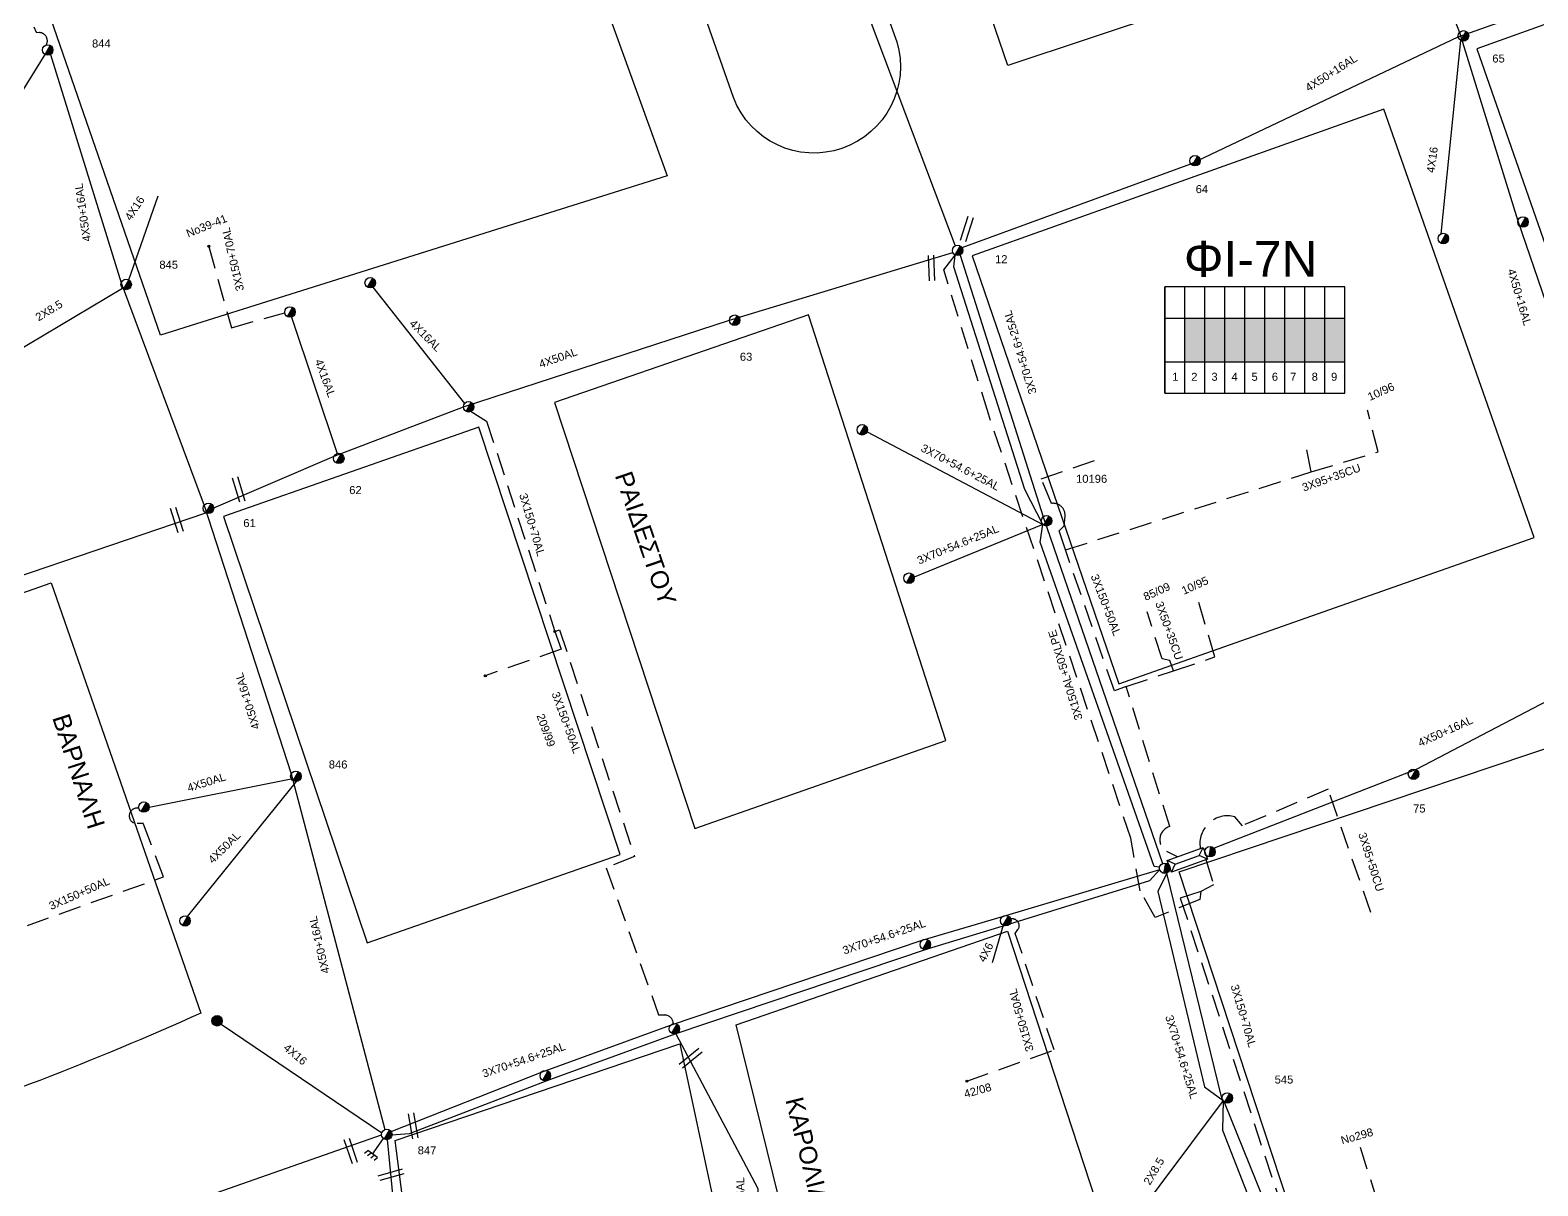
# Model space of a CAD drawing. Header units: millimetres. Extents: x 1080 to 2112, y 851 to 1323.
# Drawn here: x 1447 to 1616.5, y 1107.9 to 1237.8 of the extents above; entities that cross this region are included whole.
import ezdxf
from ezdxf.enums import TextEntityAlignment as Align

# ---------------------------------------------------------------- set-up
doc = ezdxf.new("R2010")
doc.units = ezdxf.units.MM
doc.linetypes.add('DASHED', pattern=[19.05, 12.7, -6.35])
for name, color, linetype in [('Άγνωστα', 7, 'DASHED'), ('Ασφαλειοκιβώτια Χ.Τ 9 αναχωρήσεων', 7, 'Continuous'), ('Γείωση', 7, 'Continuous'), ('Γυμνά εναέρια ΧΤ (3Φ)   3x50+35CU', 7, 'Continuous'), ('Γυμνά εναέρια ΧΤ (3Φ)   4x16AL', 7, 'Continuous'), ('Γυμνά εναέρια ΧΤ (3Φ)   4x50AL', 7, 'Continuous'), ('Γυμνά εναέρια ΧΤ και ΦΟΠ (3Φ)   4x50+16AL', 7, 'Continuous'), ('Εναέρια παροχή ΧΤ 4x16', 7, 'SYN_LINE'), ('Επιγραφές - Σχήματα', 7, 'Continuous'), ('Καλώδια ΧΤ   2x8.5', 7, 'DASHED'), ('Καλώδια ΧΤ   3x150+50AL', 7, 'DASHED'), ('Καλώδια ΧΤ   3x150+70AL', 7, 'DASHED'), ('Καλώδια ΧΤ   3x150AL+50XLPE', 7, 'DASHED'), ('Καλώδια ΧΤ   3x95+35CU', 7, 'DASHED'), ('Καλώδια ΧΤ   3x95+50CU', 7, 'DASHED'), ('Καλώδια ΧΤ  3x50+35', 7, 'DASHED'), ('Στύλος Ξύλινος', 7, 'Continuous'), ('Στύλος Ξύλινος @ 1', 7, 'Continuous'), ('Στύλος ΦΜ', 7, 'Continuous'), ('Στύλος ΦΜ @ 1', 7, 'Continuous'), ('Συνδέσεις', 7, 'Continuous'), ('Συνεστραμμένα ΧΤ   3x70+54.6+25AL', 7, 'SYN_LINE'), ('Τομή', 7, 'Continuous'), ('Υποσταθμός εναέριος 2 στύλων', 7, 'Continuous'), ('Υποσταθμός πόλεως', 7, 'Continuous'), ('Υπόβαθρο ΔΕΗ', 7, 'Continuous'), ('Υπόγεια Καλώδια Δικτύου ΧΤ   .10', 7, 'DASHED'), ('Υπόγεια καλώδια Παροχών ΧΤ   4x6', 7, 'DASHED')]:
    doc.layers.add(name, color=color, linetype=linetype)
doc.styles.add('ar', font='arial.ttf')
doc.styles.get("Standard").update_dxf_attribs({"font": 'arial.ttf'})
doc.linetypes.add('SYN_LINE', pattern='A,0.5,-0.0001,["/\\/\\/\\/",Standard,S=0.1,R=0,X=0,Y=-0.05],-0.25', length=0.7501)

# ---------------------------------------------------------------- blocks, each defined once
blk = doc.blocks.new('ΥΠΑΡΧΩΝ ΤΣΙΜΕΝΤΕΝΙΟΣ ΣΤΥΛΟΣ')
at = {"layer": 'Στύλος ΦΜ'}
blk.add_hatch(color=7, dxfattribs=at).paths.add_polyline_path([(-1.29, -2.28, 0.574793), (2.62, 0, 0.268822), (1.3, 2.27)])
at = {"layer": 'Στύλος ΦΜ', "color": 7}
blk.add_line((-1.29, -2.28), (1.3, 2.27), dxfattribs=at)
blk.add_circle((0, 0), 2.62, dxfattribs=at)
at = {"layer": 'Στύλος ΦΜ', "flags": 4}
for tag, p in [('ΑΡΙΘΜΟΣ', (-4.68, 8.05)), ('ΤΥΠΟΣ', (-4.91, 3.03))]:
    blk.add_attdef(tag, p, '', height=4, dxfattribs=at)
blk = doc.blocks.new('ΥΠΑΡΧΩΝ ΞΥΛΙΝΟΣ ΣΤΥΛΟΣ')
at = {"layer": 'Στύλος Ξύλινος'}
h = blk.add_hatch(color=7, dxfattribs=at)
h.paths.add_polyline_path([(-2.62, 0, 0.270008), (-1.29, -2.28), (1.3, 2.27, 0.576266)])
h.paths.add_polyline_path([(-1.29, -2.28, 0.574793), (2.62, 0, 0.268822), (1.3, 2.27)])
at = {"layer": 'Στύλος Ξύλινος', "color": 7}
blk.add_line((-1.29, -2.28), (1.3, 2.27), dxfattribs=at)
blk.add_circle((0, 0), 2.62, dxfattribs=at)
at = {"layer": 'Στύλος Ξύλινος', "flags": 4}
for tag, p in [('ΑΡΙΘΜΟΣ', (-4.91, 8.6)), ('ΤΥΠΟΣ', (-4.85, 3.39))]:
    blk.add_attdef(tag, p, '', height=4, dxfattribs=at)
blk = doc.blocks.new('ΥΠΟΣΤΑΘΜΟΣ ΕΝΑΕΡΙΟΣ ΕΠΙ 2 ΣΤΥΛΩΝ')
at = {"layer": 'Υποσταθμός εναέριος 2 στύλων', "linetype": 'Continuous'}
for points in [[(-11.97, -2.11, 0.574793), (-8.45, -0.07, 0.268822), (-9.64, 1.98)], [(9.68, -2.15, 0.574793), (13.19, -0.1, 0.268822), (12.01, 1.95)]]:
    blk.add_hatch(color=256, dxfattribs=at).paths.add_polyline_path(points)
for p, q in [((-11.97, -2.11), (-9.64, 1.98)), ((9.68, -2.15), (12.01, 1.95))]:
    blk.add_line(p, q, dxfattribs=at)
for centre in [(-10.81, -0.07), (10.84, -0.1)]:
    blk.add_circle(centre, 2.36, dxfattribs=at)
at = {"layer": 'Υποσταθμός πόλεως', "linetype": 'Continuous', "ltscale": 40}
blk.add_lwpolyline([(-8.57, 2.82), (8.57, 2.82), (8.57, -2.82), (-8.57, -2.82)], close=True, dxfattribs=at)
for points in [[(-5.75, 0), (-8.57, 2.82)], [(-8.57, -2.82), (-5.75, 0)], [(-5.75, 0), (5.75, 0)], [(5.75, 0), (8.57, 2.82)], [(8.57, -2.82), (5.75, 0)]]:
    blk.add_lwpolyline(points, dxfattribs=at)
at = {"layer": 'Υποσταθμός εναέριος 2 στύλων', "ltscale": 40, "flags": 1}
for tag, p in [('ΜΕΤΑΣΧΗΜΑΤΙΣΜΟΣ', (14.09, 2.51)), ('ΙΣΧΥΣ', (14.07, -0.28)), ('ΑΡΙΘΜΟΣ', (14.19, -3))]:
    blk.add_attdef(tag, p, '', height=1.8, dxfattribs=at)
blk = doc.blocks.new('ΤΟΜΗ')
at = {"layer": 'Τομή', "ltscale": 40}
for p, q in [((-5.68, 0), (5.68, 0)), ((5.68, -2.33), (-5.68, -2.33))]:
    blk.add_line(p, q, dxfattribs=at)
blk = doc.blocks.new('ΓΕΙΩΣΗ')
at = {"layer": 'Γείωση', "ltscale": 40}
for p, q in [((-2.34, 11.45), (-3, 9.45)), ((-0.34, 11.45), (-1, 9.45)), ((0, 9.45), (0, 0)), ((1.66, 11.45), (1, 9.45)), ((3.66, 11.45), (3, 9.45))]:
    blk.add_line(p, q, dxfattribs=at)
blk.add_lwpolyline([(-3, 9.45), (3, 9.45)], dxfattribs=at)
blk = doc.blocks.new('ΑΣΦΑΛΕΙΟΚΙΒΩΤΙΟ ΥΠΟΣΤΑΘΜΟΥ 9 ΑΝΑΧΩΡΗΣΕΩΝ')
at = {"layer": 'Ασφαλειοκιβώτια Χ.Τ 9 αναχωρήσεων', "ltscale": 40}
for p, q in [((-23.8, 40.36), (24.02, 40.36)), ((-9.72, 40.36), (-9.72, -40.64)), ((9.94, 40.36), (9.94, -40.64)), ((-23.8, 31.36), (24.02, 31.36)), ((-23.8, 22.36), (24.02, 22.36)), ((-23.8, 13.36), (24.02, 13.36)), ((-23.8, 4.36), (24.02, 4.36)), ((-23.8, -4.64), (24.02, -4.64)), ((-23.8, -13.64), (24.02, -13.64)), ((-23.8, -22.64), (24.02, -22.64)), ((-23.8, -31.64), (24.02, -31.64))]:
    blk.add_line(p, q, dxfattribs=at)
at = {"layer": 'Ασφαλειοκιβώτια Χ.Τ 9 αναχωρήσεων'}
blk.add_lwpolyline([(-23.8, -40.64), (24.02, -40.64), (24.02, 40.36), (-23.8, 40.36)], close=True, dxfattribs=at)
for s, p in [('1', (-18.28, 37.05)), ('2', (-18.28, 28.48)), ('3', (-18.28, 19.41)), ('4', (-18.28, 10.38)), ('5', (-18.28, 1.37)), ('6', (-18.28, -7.76)), ('7', (-18.28, -16.01)), ('8', (-18.28, -25.69)), ('9', (-18.28, -34.39))]:
    blk.add_text(s, height=3.6, rotation=270, dxfattribs=at).set_placement(p)
at = {"layer": 'Ασφαλειοκιβώτια Χ.Τ 9 αναχωρήσεων', "ltscale": 40}
for tag, height, p in [('ΟΝΟΜΑ', 5, (-0.16, 44.31)), ('ΚΕΙΜΕΝΟ 1', 2, (17.06, 35.59)), ('ΚΕΙΜΕΝΟ 2', 2, (17.06, 26.88)), ('ΚΕΙΜΕΝΟ 3', 2, (17.06, 17.69)), ('ΚΕΙΜΕΝΟ 4', 2, (17.06, 8.71)), ('ΚΕΙΜΕΝΟ 5', 2, (17.06, -0.13)), ('ΚΕΙΜΕΝΟ 6', 2, (17.06, -9.05)), ('ΚΕΙΜΕΝΟ 7', 2, (17.06, -18.13)), ('ΚΕΙΜΕΝΟ 8', 2, (17.06, -26.85)), ('ΚΕΙΜΕΝΟ 9', 2, (17.06, -35.99)), ('ΣΧ', 2, (-0.1, -42.64))]:
    blk.add_attdef(tag, text='', height=height, dxfattribs=at).set_placement(p, align=Align.MIDDLE_CENTER)
blk = doc.blocks.new('_ΣΥΝΔΕΣΗ')
at = {"layer": 'Συνδέσεις', "linetype": 'SYN_LINE', "ltscale": 40}
blk.add_hatch(color=256, dxfattribs=at).paths.add_polyline_path([(0.5, -0.01, 1), (-0.5, -0.01, 1)])
at = {"layer": 'Συνδέσεις'}
blk.add_circle((0, -0.01), 0.5, dxfattribs=at)

msp = doc.modelspace()

# ---------------------------------------------------------------- hatches: boundary and pattern name
at = {"layer": 'Ασφαλειοκιβώτια Χ.Τ 9 αναχωρήσεων', "ltscale": 0.2}
for color, points in [(30, [(1579.1, 1205.42), (1576.85, 1205.42), (1576.85, 1200.51), (1579.1, 1200.51)]), (27, [(1579.1, 1205.42), (1579.1, 1200.51), (1581.35, 1200.51), (1581.35, 1205.42)]), (1, [(1581.35, 1205.42), (1581.35, 1200.51), (1583.6, 1200.51), (1583.6, 1205.42)]), (85, [(1583.6, 1205.42), (1583.6, 1200.51), (1585.85, 1200.51), (1585.85, 1205.42)]), (6, [(1585.85, 1205.42), (1585.85, 1200.51), (1588.1, 1200.51), (1588.1, 1205.42)]), (173, [(1588.1, 1205.42), (1588.1, 1200.51), (1590.35, 1200.51), (1590.35, 1205.42)]), (2, [(1590.35, 1205.42), (1590.35, 1200.51), (1592.6, 1200.51), (1592.6, 1205.42)]), (5, [(1592.6, 1205.42), (1592.6, 1200.51), (1594.85, 1200.51), (1594.85, 1205.42)])]:
    msp.add_hatch(color=color, dxfattribs=at).paths.add_polyline_path(points)

# ---------------------------------------------------------------- linework, layer by layer
at = {"layer": 'Άγνωστα', "color": 85, "ltscale": 0.2}
msp.add_lwpolyline([(1575.58, 1165.74), (1580.22, 1167.33), (1578.31, 1173.83)], dxfattribs=at)
at = {"layer": 'Γυμνά εναέρια ΧΤ (3Φ)   4x16AL', "color": 5, "linetype": 'Continuous', "ltscale": 0.2}
for points in [[(1485.55, 1208.88), (1495.86, 1195.81)], [(1476.41, 1205.53), (1481.54, 1190.2)]]:
    msp.add_lwpolyline(points, dxfattribs=at)
at = {"layer": 'Γυμνά εναέρια ΧΤ (3Φ)   4x50AL', "color": 5, "linetype": 'Continuous', "ltscale": 0.2}
msp.add_lwpolyline([(1467.66, 1184.1), (1481.2, 1189.9), (1495.73, 1195.43), (1525.65, 1205.18), (1550.76, 1212.79)], dxfattribs=at)
at = {"layer": 'Γυμνά εναέρια ΧΤ (3Φ)   4x50AL', "color": 85, "linetype": 'Continuous', "ltscale": 0.2}
msp.add_lwpolyline([(1336.84, 1143.45), (1356.83, 1149.33), (1371.13, 1153.17), (1389.94, 1158.29), (1412.13, 1164.59), (1432.82, 1171.99), (1466.78, 1183.52)], dxfattribs=at)
at = {"layer": 'Γυμνά εναέρια ΧΤ (3Φ)   4x50AL', "color": 27, "linetype": 'Continuous', "ltscale": 0.2}
for points in [[(1460.4, 1150.42), (1476.38, 1153.62)], [(1464.73, 1138.15), (1476.98, 1153.31)]]:
    msp.add_lwpolyline(points, dxfattribs=at)
at = {"layer": 'Γυμνά εναέρια ΧΤ (3Φ)   4x50AL', "color": 6, "linetype": 'Continuous', "ltscale": 0.2}
msp.add_lwpolyline([(1386.22, 1086.41), (1409.28, 1090.43), (1430.18, 1094.88), (1442.39, 1098.25), (1455.86, 1102.85), (1486.53, 1113.58)], dxfattribs=at)
at = {"layer": 'Γυμνά εναέρια ΧΤ και ΦΟΠ (3Φ)   4x50+16AL', "color": 30, "linetype": 'Continuous', "ltscale": 0.2}
msp.add_lwpolyline([(1597.51, 1263.88), (1607.72, 1237.51), (1614.3, 1216.36), (1621.53, 1195.26), (1630.69, 1170.26), (1630.73, 1169.26), (1602.85, 1154.65), (1580.13, 1145.81)], dxfattribs=at)
at = {"layer": 'Γυμνά εναέρια ΧΤ και ΦΟΠ (3Φ)   4x50+16AL', "color": 2, "linetype": 'Continuous', "ltscale": 0.2}
msp.add_lwpolyline([(1551.8, 1213.34), (1577.51, 1222.77), (1607.6, 1237.04), (1638.42, 1247.93), (1677.77, 1262.29)], dxfattribs=at)
at = {"layer": 'Γυμνά εναέρια ΧΤ και ΦΟΠ (3Φ)   4x50+16AL', "color": 27, "linetype": 'Continuous', "ltscale": 0.2}
msp.add_lwpolyline([(1449.3, 1235.06), (1457.27, 1209.39), (1466.58, 1184.35), (1476.37, 1154.16), (1486.9, 1114.18)], dxfattribs=at)
at = {"layer": 'Γυμνά εναέρια ΧΤ και ΦΟΠ (3Φ)   4x50+16AL', "color": 151, "linetype": 'Continuous', "ltscale": 0.2}
msp.add_lwpolyline([(1493.45, 1062.07), (1489.47, 1089.55), (1487.21, 1113.05)], dxfattribs=at)
at = {"layer": 'Εναέρια παροχή ΧΤ 4x16', "color": 30, "linetype": 'SYN_LINE', "ltscale": 20}
msp.add_lwpolyline([(1605.67, 1214.9), (1607.89, 1236.64)], dxfattribs=at)
at = {"layer": 'Εναέρια παροχή ΧΤ 4x16', "color": 27, "linetype": 'SYN_LINE', "ltscale": 20}
msp.add_lwpolyline([(1458.12, 1209.71), (1461.43, 1219.18)], dxfattribs=at)
at = {"layer": 'Εναέρια παροχή ΧΤ 4x16', "color": 1, "linetype": 'Continuous', "ltscale": 0.2}
msp.add_lwpolyline([(1468.51, 1126.05), (1486.56, 1113.81)], dxfattribs=at)
at = {"layer": 'Εναέρια παροχή ΧΤ 4x16', "color": 5, "linetype": 'DASHED', "ltscale": 0.2}
msp.add_lwpolyline([(1596.56, 1112.19), (1600.74, 1099.05), (1612.7, 1103.14), (1613.53, 1103.04)], dxfattribs=at)
at = {"layer": 'Καλώδια ΧΤ   2x8.5', "color": 27, "linetype": 'Continuous', "ltscale": 0.2}
for points in [[(1437.35, 1216.78), (1448.7, 1235.05)], [(1443.26, 1200.37), (1457.39, 1208.8)]]:
    msp.add_lwpolyline(points, dxfattribs=at)
at = {"layer": 'Καλώδια ΧΤ   2x8.5', "color": 173, "linetype": 'Continuous', "ltscale": 0.2}
msp.add_lwpolyline([(1581.17, 1117.46), (1570.35, 1103.01)], dxfattribs=at)
at = {"layer": 'Καλώδια ΧΤ   3x150+50AL', "color": 85, "ltscale": 0.2}
msp.add_lwpolyline([(1576.01, 1144.85), (1574.84, 1145.46, -0.684279), (1575.15, 1148.24), (1570.25, 1163.99), (1568.93, 1163.52), (1563.43, 1179.36), (1562.73, 1181.48), (1563.3, 1182.05), (1563.38, 1183.14, 0.479581), (1561.86, 1184.58), (1560.69, 1187.36), (1566.95, 1189.48)], format="xyb", dxfattribs=at)
at = {"layer": 'Καλώδια ΧΤ   3x150+50AL', "color": 5, "ltscale": 0.2}
msp.add_lwpolyline([(1506.03, 1170.18), (1506.55, 1170.36), (1514.98, 1144.9), (1511.79, 1143.62), (1517.68, 1127.09), (1518.37, 1127.07, -0.397817), (1519.34, 1126.09, 0.975217)], format="xyb", dxfattribs=at)
at = {"layer": 'Καλώδια ΧΤ   3x150+50AL', "color": 27, "ltscale": 0.2}
msp.add_lwpolyline([(1446.71, 1137.14), (1462.02, 1142.59), (1459.75, 1148.6), (1459.06, 1148.58, -1.148568), (1459.24, 1150.29, 0.123086)], format="xyb", dxfattribs=at)
at = {"layer": 'Καλώδια ΧΤ   3x150+50AL', "ltscale": 0.2}
msp.add_lwpolyline([(1552.33, 1119.63), (1562.15, 1123.13), (1557.79, 1136.24), (1558.09, 1136.67, 0.685979), (1557.29, 1137.85, 97.353292)], format="xyb", dxfattribs=at)
at = {"layer": 'Καλώδια ΧΤ   3x150+70AL', "color": 5, "ltscale": 0.2}
for points in [[(1467.1, 1213.48), (1469.66, 1204.34), (1475.65, 1206.01)], [(1496.61, 1194.93), (1498.34, 1193.84), (1506.03, 1170.18), (1506.73, 1168.18), (1498.2, 1165.21)]]:
    msp.add_lwpolyline(points, dxfattribs=at)
at = {"layer": 'Καλώδια ΧΤ   3x150+70AL', "color": 6, "ltscale": 0.2}
msp.add_lwpolyline([(1579.22, 1144.53), (1580.07, 1141.7), (1578.66, 1140.94), (1576.34, 1140.2), (1590.8, 1096.15), (1590.85, 1095.33)], dxfattribs=at)
at = {"layer": 'Καλώδια ΧΤ   3x150AL+50XLPE', "color": 6, "ltscale": 0.2}
msp.add_lwpolyline([(1578.66, 1140.94), (1578.54, 1140.05), (1573.51, 1138.02), (1571.84, 1141.01), (1570.77, 1146.95), (1554.76, 1194.67), (1549.74, 1210.85), (1551.01, 1212.51)], dxfattribs=at)
at = {"layer": 'Καλώδια ΧΤ   3x95+35CU', "color": 85, "ltscale": 0.2}
for points in [[(1563.43, 1179.36), (1591.04, 1188.12), (1598.58, 1190.37), (1597.38, 1195.07)], [(1591.04, 1188.12), (1590.5, 1190.86)]]:
    msp.add_lwpolyline(points, dxfattribs=at)
at = {"layer": 'Καλώδια ΧΤ   3x95+50CU', "color": 30, "ltscale": 0.2}
msp.add_lwpolyline([(1597.76, 1138.59), (1592.96, 1152.44), (1583.32, 1148.35), (1582.49, 1149.35, 0.548831), (1578.59, 1145.8, 37.558502)], format="xyb", dxfattribs=at)
at = {"layer": 'Καλώδια ΧΤ  3x50+35', "color": 85, "ltscale": 0.2}
msp.add_lwpolyline([(1570.25, 1163.99), (1575.58, 1165.74), (1575.17, 1166.91), (1574.29, 1167.1), (1572.6, 1172.41)], dxfattribs=at)
at = {"layer": 'Συνεστραμμένα ΧΤ   3x70+54.6+25AL', "color": 6, "linetype": 'SYN_LINE', "ltscale": 30}
msp.add_lwpolyline([(1531.79, 1264.56), (1551.01, 1213.54)], dxfattribs=at)
at = {"layer": 'Συνεστραμμένα ΧΤ   3x70+54.6+25AL', "color": 2, "linetype": 'SYN_LINE', "ltscale": 20}
for points in [[(1574.02, 1143.68), (1573.42, 1143.77), (1560.58, 1180.21), (1560.89, 1182.21), (1558.86, 1186.16), (1550.86, 1211.19), (1551.01, 1212.51)], [(1519.62, 1124.95), (1528.84, 1107.54), (1529.07, 1091.69), (1532.71, 1074.6), (1539.71, 1059.36), (1542.8, 1035.08), (1555.71, 1008.72)]]:
    msp.add_lwpolyline(points, dxfattribs=at)
at = {"layer": 'Συνεστραμμένα ΧΤ   3x70+54.6+25AL', "color": 27, "linetype": 'SYN_LINE', "ltscale": 20}
for points in [[(1551.59, 1212.51), (1560.93, 1183.09), (1574.32, 1144.09)], [(1541.13, 1192.63), (1560.89, 1182.21), (1546.42, 1176.28)]]:
    msp.add_lwpolyline(points, dxfattribs=at)
at = {"layer": 'Συνεστραμμένα ΧΤ   3x70+54.6+25AL', "color": 1, "linetype": 'SYN_LINE', "ltscale": 20}
msp.add_lwpolyline([(1487.61, 1113.95), (1504.52, 1120.64), (1519.02, 1125.91), (1547.33, 1135.47), (1556.36, 1138.14), (1574.03, 1143.44)], dxfattribs=at)
at = {"layer": 'Συνεστραμμένα ΧΤ   3x70+54.6+25AL', "color": 5, "linetype": 'SYN_LINE', "ltscale": 20}
msp.add_lwpolyline([(1574.03, 1143.44), (1572.88, 1142.13), (1557.15, 1137.27), (1547.89, 1134.45), (1519.62, 1124.95), (1505.12, 1119.67), (1489.63, 1113.72), (1487.7, 1113.57)], dxfattribs=at)
at = {"layer": 'Συνεστραμμένα ΧΤ   3x70+54.6+25AL', "color": 173, "linetype": 'SYN_LINE', "ltscale": 20}
msp.add_lwpolyline([(1574.83, 1143.02), (1573.82, 1140.95), (1579.07, 1118.97), (1581.17, 1117.46), (1581.07, 1114.12), (1587.91, 1096.64), (1590.53, 1094.94)], dxfattribs=at)
at = {"layer": 'Συνεστραμμένα ΧΤ   3x70+54.6+25AL', "color": 85, "linetype": 'SYN_LINE', "ltscale": 20}
msp.add_lwpolyline([(1590.53, 1094.94), (1589.78, 1096.28), (1581.32, 1117.22), (1581.02, 1117.7), (1574.83, 1143.02)], dxfattribs=at)
at = {"layer": 'Υπόβαθρο ΔΕΗ'}
for points in [[(1532.95, 1303.9), (1570.56, 1312.65), (1593.4, 1245.97), (1556.95, 1233.82)], [(1492.76, 1293.22), (1511.52, 1241.09), (1518.65, 1221.4), (1461.68, 1203.5), (1444.39, 1253.41), (1447.82, 1261.65)], [(1552.93, 1212.41), (1569.43, 1164.3), (1616.11, 1180.74), (1599.23, 1228.92)], [(1505.98, 1195.93), (1521.77, 1148.03), (1549.97, 1157.91), (1534.54, 1205.79)], [(1468.77, 1183.12), (1484.92, 1135.18), (1513.36, 1145.1), (1497.46, 1193.14)], [(1623.45, 1159.04), (1638.82, 1113.2), (1591.5, 1096.7), (1576.23, 1143.16)], [(1556.9, 1136.5), (1572.08, 1090.09), (1538.22, 1078.09), (1526.41, 1125.97)], [(1520.08, 1123.82), (1530.36, 1075.66), (1494.46, 1063.22), (1488.08, 1112.95)]]:
    msp.add_lwpolyline(points, close=True, dxfattribs=at)
for points in [[(1503.68, 1294.03, -0.875721), (1521.3, 1300.54), (1544.46, 1236.48, -0.962905), (1526.09, 1230.2)], [(1449.37, 1175.67), (1466.21, 1127.27, -0.027265), (1429.6, 1113.16), (1414, 1163.22)]]:
    msp.add_lwpolyline(points, format="xyb", close=True, dxfattribs=at)
for points in [[(1639.06, 1224.81), (1677.15, 1237.97), (1670.59, 1257.55), (1609.69, 1235.7)], [(1609.69, 1235.7), (1628.69, 1181.27), (1689.47, 1202.48), (1679.97, 1230.4), (1643.92, 1217.75)]]:
    msp.add_lwpolyline(points, dxfattribs=at)
at = {"layer": 'Υπόγεια Καλώδια Δικτύου ΧΤ   .10', "color": 27, "ltscale": 0.2}
msp.add_lwpolyline([(1411.64, 1245.05), (1418.01, 1236.75), (1446.43, 1241.59), (1447.43, 1238.15), (1447.69, 1237.55), (1448.09, 1237.52, -0.551173), (1448.84, 1236.13, -2.071032)], format="xyb", dxfattribs=at)
at = {"layer": 'Υπόγεια καλώδια Παροχών ΧΤ   4x6', "color": 5, "linetype": 'SYN_LINE', "ltscale": 20}
msp.add_lwpolyline([(1556.43, 1137.16), (1555.17, 1132.91)], dxfattribs=at)

# ---------------------------------------------------------------- block references
at = {"layer": 'Ασφαλειοκιβώτια Χ.Τ 9 αναχωρήσεων', "xscale": 0.25, "yscale": 0.25, "zscale": 0.25, "rotation": 90}
msp.add_blockref('ΑΣΦΑΛΕΙΟΚΙΒΩΤΙΟ ΥΠΟΣΤΑΘΜΟΥ 9 ΑΝΑΧΩΡΗΣΕΩΝ', (1584.69, 1202.94), dxfattribs=at)
at = {"layer": 'Γείωση', "xscale": 0.2250000000000353, "yscale": 0.2250000000000353, "zscale": 0.2250000000000353, "rotation": 144.4526943208175}
msp.add_blockref('ΓΕΙΩΣΗ', (1486.77, 1113.16), dxfattribs=at)
at = {"layer": 'Στύλος Ξύλινος @ 1', "ltscale": 40, "xscale": 0.2249999999999091, "yscale": 0.2249999999999091, "zscale": 0.2249999999999091}
msp.add_blockref('ΥΠΑΡΧΩΝ ΞΥΛΙΝΟΣ ΣΤΥΛΟΣ', (1468.04, 1126.41), dxfattribs=at)
at = {"layer": 'Στύλος ΦΜ @ 1', "ltscale": 40}
ref = msp.add_blockref('ΥΠΑΡΧΩΝ ΤΣΙΜΕΝΤΕΝΙΟΣ ΣΤΥΛΟΣ', (1608.18, 1237.15), dxfattribs=dict(at, xscale=0.225, yscale=0.225, zscale=0.225))
ref.add_attrib('ΤΥΠΟΣ', '65', (1611.42, 1234.15), dxfattribs={"layer": 'Στύλος ΦΜ', "height": 0.9, "flags": 4})
ref = msp.add_blockref('ΥΠΑΡΧΩΝ ΤΣΙΜΕΝΤΕΝΙΟΣ ΣΤΥΛΟΣ', (1449, 1235.56), dxfattribs=dict(at, xscale=0.225, yscale=0.225, zscale=0.225))
ref.add_attrib('ΤΥΠΟΣ', '844', (1453.98, 1235.84), dxfattribs={"layer": 'Στύλος ΦΜ', "height": 0.9, "flags": 4})
ref = msp.add_blockref('ΥΠΑΡΧΩΝ ΤΣΙΜΕΝΤΕΝΙΟΣ ΣΤΥΛΟΣ', (1577.99, 1223.11), dxfattribs=dict(at, xscale=0.225, yscale=0.225, zscale=0.225))
ref.add_attrib('ΤΥΠΟΣ', '64', (1578.07, 1219.47), dxfattribs={"layer": 'Στύλος ΦΜ', "height": 0.9, "flags": 4})
at = {"layer": 'Στύλος ΦΜ @ 1', "ltscale": 40, "xscale": 0.225, "yscale": 0.225, "zscale": 0.225}
for p in [(1614.87, 1216.22), (1605.91, 1214.36), (1485.26, 1209.39), (1476.24, 1206.1), (1496.32, 1195.44), (1540.58, 1192.86), (1545.84, 1176.17), (1459.81, 1150.44), (1464.44, 1137.64), (1556.72, 1137.67), (1547.67, 1134.99), (1519.46, 1125.52), (1504.95, 1120.24)]:
    msp.add_blockref('ΥΠΑΡΧΩΝ ΤΣΙΜΕΝΤΕΝΙΟΣ ΣΤΥΛΟΣ', p, dxfattribs=at)
at = {"layer": 'Στύλος ΦΜ @ 1', "ltscale": 40}
ref = msp.add_blockref('ΥΠΑΡΧΩΝ ΤΣΙΜΕΝΤΕΝΙΟΣ ΣΤΥΛΟΣ', (1551.3, 1213.03), dxfattribs=dict(at, xscale=0.225, yscale=0.225, zscale=0.225))
ref.add_attrib('ΤΥΠΟΣ', '12', (1555.51, 1211.59), dxfattribs={"layer": 'Στύλος ΦΜ', "height": 0.9, "flags": 4})
ref = msp.add_blockref('ΥΠΑΡΧΩΝ ΤΣΙΜΕΝΤΕΝΙΟΣ ΣΤΥΛΟΣ', (1457.82, 1209.2), dxfattribs=dict(at, xscale=0.225, yscale=0.225, zscale=0.225))
ref.add_attrib('ΤΥΠΟΣ', '845', (1461.55, 1210.97), dxfattribs={"layer": 'Στύλος ΦΜ', "height": 0.9, "flags": 4})
ref = msp.add_blockref('ΥΠΑΡΧΩΝ ΤΣΙΜΕΝΤΕΝΙΟΣ ΣΤΥΛΟΣ', (1526.24, 1205.18), dxfattribs=dict(at, xscale=0.225, yscale=0.225, zscale=0.225))
ref.add_attrib('ΤΥΠΟΣ', '63', (1526.82, 1200.62), dxfattribs={"layer": 'Στύλος ΦΜ', "height": 0.9, "flags": 4})
ref = msp.add_blockref('ΥΠΑΡΧΩΝ ΤΣΙΜΕΝΤΕΝΙΟΣ ΣΤΥΛΟΣ', (1481.73, 1189.64), dxfattribs=dict(at, xscale=0.225, yscale=0.225, zscale=0.225))
ref.add_attrib('ΤΥΠΟΣ', '62', (1482.9, 1185.63), dxfattribs={"layer": 'Στύλος ΦΜ', "height": 0.9, "flags": 4})
ref = msp.add_blockref('ΥΠΑΡΧΩΝ ΤΣΙΜΕΝΤΕΝΙΟΣ ΣΤΥΛΟΣ', (1561.3, 1182.63), dxfattribs=dict(at, xscale=0.225, yscale=0.225, zscale=0.225))
ref.add_attrib('ΤΥΠΟΣ', '10196', (1564.62, 1186.9), dxfattribs={"layer": 'Στύλος ΦΜ', "height": 0.9, "flags": 4})
ref = msp.add_blockref('ΥΠΑΡΧΩΝ ΤΣΙΜΕΝΤΕΝΙΟΣ ΣΤΥΛΟΣ', (1467.07, 1184.03), dxfattribs=dict(at, xscale=0.225, yscale=0.225, zscale=0.225))
ref.add_attrib('ΤΥΠΟΣ', '61', (1470.99, 1181.92), dxfattribs={"layer": 'Στύλος ΦΜ', "height": 0.9, "flags": 4})
ref = msp.add_blockref('ΥΠΑΡΧΩΝ ΤΣΙΜΕΝΤΕΝΙΟΣ ΣΤΥΛΟΣ', (1476.9, 1153.9), dxfattribs=dict(at, xscale=0.225, yscale=0.225, zscale=0.225))
ref.add_attrib('ΤΥΠΟΣ', '846', (1480.6, 1154.78), dxfattribs={"layer": 'Στύλος ΦΜ', "height": 0.9, "flags": 4})
ref = msp.add_blockref('ΥΠΑΡΧΩΝ ΤΣΙΜΕΝΤΕΝΙΟΣ ΣΤΥΛΟΣ', (1602.56, 1154.13), dxfattribs=dict(at, xscale=0.225, yscale=0.225, zscale=0.225))
ref.add_attrib('ΤΥΠΟΣ', '75', (1602.52, 1149.83), dxfattribs={"layer": 'Στύλος ΦΜ', "height": 0.9, "flags": 4})
ref = msp.add_blockref('ΥΠΑΡΧΩΝ ΤΣΙΜΕΝΤΕΝΙΟΣ ΣΤΥΛΟΣ', (1581.61, 1117.73), dxfattribs=dict(at, xscale=0.225, yscale=0.225, zscale=0.225))
ref.add_attrib('ΤΥΠΟΣ', '545', (1586.95, 1119.36), dxfattribs={"layer": 'Στύλος ΦΜ', "height": 0.9, "flags": 4})
ref = msp.add_blockref('ΥΠΑΡΧΩΝ ΤΣΙΜΕΝΤΕΝΙΟΣ ΣΤΥΛΟΣ', (1487.12, 1113.63), dxfattribs=dict(at, xscale=0.225, yscale=0.225, zscale=0.225))
ref.add_attrib('ΤΥΠΟΣ', '847', (1490.6, 1111.4), dxfattribs={"layer": 'Στύλος ΦΜ', "height": 0.9, "flags": 4})
at = {"layer": 'Συνδέσεις', "xscale": 0.2211072174658995, "yscale": 0.2211072174658995, "zscale": 0.2211072174658995}
for p in [(1467.1, 1213.49), (1506.03, 1170.18), (1498.2, 1165.21), (1552.33, 1119.63)]:
    msp.add_blockref('_ΣΥΝΔΕΣΗ', p, dxfattribs=at)
at = {"layer": 'Τομή'}
for p, xscale, yscale, zscale, rotation in [((1552.06, 1215.52), 0.2499999999999946, 0.2499999999999946, 0.2499999999999946, 72.63045908641581), ((1548.08, 1211.04), 0.2499999999999941, 0.2499999999999941, 0.2499999999999941, 92.36359234819311), ((1470.75, 1186.24), 0.2499999999999206, 0.2499999999999206, 0.2499999999999206, 287.1772984108687), ((1463.79, 1182.82), 0.2499999999998994, 0.2499999999998994, 0.2499999999998994, 287.4335877091299), ((1521.1, 1122.44), 0.2499999999999574, 0.2499999999999574, 0.2499999999999574, 39.53289745307057), ((1489.81, 1114.55), 0.24999999999998, 0.24999999999998, 0.24999999999998, 100.0173979101194), ((1483.34, 1111.87), 0.2499999999999979, 0.2499999999999979, 0.2499999999999979, 289.0860044315154), ((1487.53, 1109.39), 0.2500000000000013, 0.2500000000000013, 0.2500000000000013, 15.99674832522983)]:
    msp.add_blockref('ΤΟΜΗ', p, dxfattribs=dict(at, xscale=xscale, yscale=yscale, zscale=zscale, rotation=rotation))
at = {"layer": 'Υποσταθμός εναέριος 2 στύλων', "xscale": 0.2500000000000108, "yscale": 0.2500000000000108, "zscale": 0.2500000000000108, "rotation": 20.16506214330602}
msp.add_blockref('ΥΠΟΣΤΑΘΜΟΣ ΕΝΑΕΡΙΟΣ ΕΠΙ 2 ΣΤΥΛΩΝ', (1577.13, 1144.51), dxfattribs=at)

# ---------------------------------------------------------------- texts
at = {"layer": 'Γυμνά εναέρια ΧΤ (3Φ)   3x50+35CU', "ltscale": 0.2}
msp.add_text('3X50+35CU', height=0.9, rotation=289.5539, dxfattribs=at).set_placement((1575.09, 1170.28), align=Align.MIDDLE)
at = {"layer": 'Γυμνά εναέρια ΧΤ (3Φ)   4x16AL', "ltscale": 0.2}
for rotation, p in [(315.0272, (1491.49, 1203.45)), (290.2035, (1480.21, 1198.66))]:
    msp.add_text('4X16AL', height=0.9, rotation=rotation, dxfattribs=at).set_placement(p, align=Align.MIDDLE)
at = {"layer": 'Γυμνά εναέρια ΧΤ (3Φ)   4x50AL', "ltscale": 0.2}
for rotation, p in [(19.5816, (1506.38, 1200.95)), (17.5642, (1466.85, 1153.23)), (44.6848, (1468.84, 1145.91))]:
    msp.add_text('4X50AL', height=0.9, rotation=rotation, dxfattribs=at).set_placement(p, align=Align.MIDDLE)
at = {"layer": 'Γυμνά εναέρια ΧΤ και ΦΟΠ (3Φ)   4x50+16AL', "ltscale": 0.2}
for s, rotation, p in [('4X50+16AL', 32.5104, (1593.31, 1232.99)), ('4X50+16AL', 98.2269, (1452.93, 1217.29)), ('4X50+16AL', 286.572, (1614.48, 1207.77)), ('10/96', 24.3108, (1598.9, 1197.17)), ('85/09', 24.3108, (1573.68, 1174.69)), ('10/95', 24.3108, (1577.98, 1175.37)), ('4X50+16AL', 107.1678, (1471.46, 1162.35)), ('4X50+16AL', 24.3108, (1606.14, 1158.96)), ('4X50+16AL', 102.783, (1479.52, 1134.95))]:
    msp.add_text(s, height=0.9, rotation=rotation, dxfattribs=at).set_placement(p, align=Align.MIDDLE)
at = {"layer": 'Εναέρια παροχή ΧΤ 4x16', "ltscale": 20}
for rotation, p in [(82.2006, (1604.66, 1223.21)), (57.1194, (1458.77, 1217.77)), (320.1723, (1476.84, 1122.64))]:
    msp.add_text('4X16', height=0.9, rotation=rotation, dxfattribs=at).set_placement(p, align=Align.MIDDLE)
at = {"layer": 'Επιγραφές - Σχήματα', "ltscale": 0.2, "insert": (1576.74, 1214.08), "char_height": 4, "width": 17.6425, "attachment_point": 1, "style": 'ar'}
msp.add_mtext('ΦΙ-7Ν', dxfattribs=at)
at = {"layer": 'Επιγραφές - Σχήματα', "ltscale": 0.2, "char_height": 2, "attachment_point": 1, "style": 'ar'}
for s, insert, width, rotation in [('ΡΑΙΔΕΣΤΟΥ', (1514.63, 1188.39), 25.9845, 288.9667), ('ΒΑΡΝΑΛΗ', (1451.39, 1161.12), 35.2908, 287.8499), ('ΚΑΡΟΛΙΔΟΣ', (1533.87, 1118.02), 35.2908, 284.0377)]:
    msp.add_mtext(s, dxfattribs=dict(at, insert=insert, width=width, rotation=rotation))
at = {"layer": 'Καλώδια ΧΤ   2x8.5', "ltscale": 0.2}
for rotation, p in [(31.2858, (1449.14, 1206.27)), (59.4202, (1573.37, 1109.5))]:
    msp.add_text('2X8.5', height=0.9, rotation=rotation, dxfattribs=at).set_placement(p, align=Align.MIDDLE)
at = {"layer": 'Καλώδια ΧΤ   3x150+50AL', "ltscale": 0.2}
for s, rotation, p in [('3X150+50AL', 291.0111, (1567.98, 1173.16)), ('3X150+50AL', 290.0436, (1507.31, 1159.93)), ('209/99', 290.0436, (1505.04, 1159.08)), ('3X150+50AL', 23.8248, (1452.55, 1140.74)), ('3X150+50AL', 105.7228, (1558.45, 1126.49))]:
    msp.add_text(s, height=0.9, rotation=rotation, dxfattribs=at).set_placement(p, align=Align.MIDDLE)
at = {"layer": 'Καλώδια ΧΤ   3x150+70AL', "ltscale": 0.2}
for s, rotation, p in [('3X150+70AL', 102.95, (1469.82, 1212.03)), ('3X150+70AL', 286.4917, (1503.47, 1182.19)), ('3X150+70AL', 286.4043, (1583.45, 1126.97)), ('42/08', 15.7178, (1553.55, 1118.6)), ('No298', 15.7178, (1596.2, 1113.45))]:
    msp.add_text(s, height=0.9, rotation=rotation, dxfattribs=at).set_placement(p, align=Align.MIDDLE)
at = {"layer": 'Καλώδια ΧΤ   3x150AL+50XLPE', "ltscale": 0.2}
for s, rotation, p in [('No39-41', 22.0752, (1466.86, 1215.79)), ('3X150AL+50XLPE', 106.8238, (1563.42, 1165.28))]:
    msp.add_text(s, height=0.9, rotation=rotation, dxfattribs=at).set_placement(p, align=Align.MIDDLE)
at = {"layer": 'Καλώδια ΧΤ   3x95+35CU', "ltscale": 0.2}
msp.add_text('3X95+35CU', height=0.9, rotation=19.6907, dxfattribs=at).set_placement((1593.32, 1187.49), align=Align.MIDDLE)
at = {"layer": 'Καλώδια ΧΤ   3x95+50CU', "ltscale": 0.2}
msp.add_text('3X95+50CU', height=0.9, rotation=287.5036, dxfattribs=at).set_placement((1597.8, 1144.27), align=Align.MIDDLE)
at = {"layer": 'Συνεστραμμένα ΧΤ   3x70+54.6+25AL', "ltscale": 20}
for rotation, p in [(107.1181, (1558.33, 1201.57)), (332.4251, (1551.62, 1188.65)), (22.2745, (1551.33, 1179.97)), (18.9265, (1543.04, 1135.87)), (287.118, (1576.5, 1122.34)), (18.9079, (1502.53, 1122.02)), (91.6539, (1526.99, 1103.95))]:
    msp.add_text('3X70+54.6+25AL', height=0.9, rotation=rotation, dxfattribs=at).set_placement(p, align=Align.MIDDLE)
at = {"layer": 'Υπόγεια καλώδια Παροχών ΧΤ   4x6', "ltscale": 0.2}
msp.add_text('4X6', height=0.9, rotation=63.4131, dxfattribs=at).set_placement((1554.46, 1134.12), align=Align.MIDDLE)

doc.saveas('drawing.dxf')
